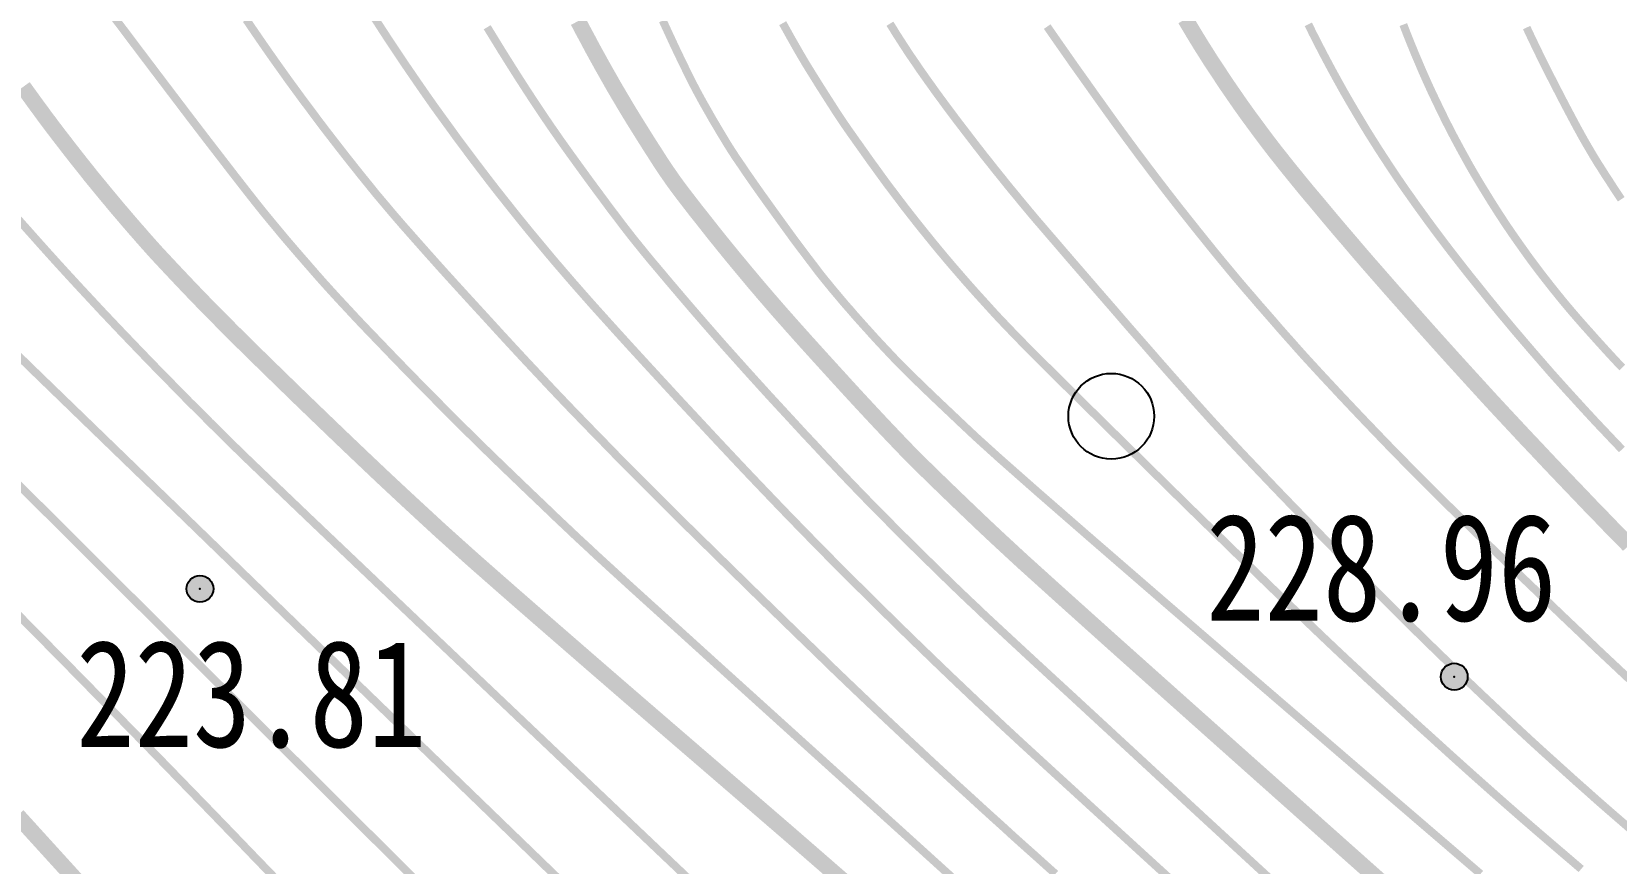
# Model space of a CAD drawing. Extents: x 36524600 to 36525730, y 2746759 to 2747713.
# Drawn here: x 36525053.33 to 36525068.11, y 2747459.91 to 2747467.67 of the extents above; entities that cross this region are included whole.
import ezdxf
from ezdxf.enums import TextEntityAlignment as Align

# ---------------------------------------------------------------- set-up
doc = ezdxf.new("R2010")
doc.units = 0
doc.header["$LTSCALE"] = 1000
doc.header["$MEASUREMENT"] = 0
for name, color, linetype in [('DGX', 251, 'Continuous'), ('GCD', 252, 'Continuous'), ('PP-DX-PT', 251, 'Continuous'), ('ZBTZ', 3, 'Continuous')]:
    doc.layers.add(name, color=color, linetype=linetype)
doc.styles.add('正等线体', font='宋体.shx', dxfattribs={"bigfont": '@@gbcbig.shx'})

# ---------------------------------------------------------------- blocks, each defined once
blk = doc.blocks.new('gc326')
blk.add_circle((0, 0), 0.8)
blk = doc.blocks.new('gc200')
h = blk.add_hatch(color=256)
edge = h.paths.add_edge_path()
edge.add_arc((0, 0), 0.25, 0, 360)
blk.add_circle((0, 0), 0.25)
blk = doc.blocks.new('dxt')
at = {"layer": 'DGX', "color": 253, "linetype": 'Continuous', "flags": 128}
for points, const_width in [([(36525053.865, 2747459.62), (36525053.198, 2747460.354)], 0.15), ([(36525053.048, 2747462.386), (36525053.373, 2747462.057), (36525053.67, 2747461.756), (36525053.94, 2747461.481), (36525054.182, 2747461.234), (36525054.397, 2747461.014), (36525054.597, 2747460.808), (36525054.798, 2747460.601), (36525054.998, 2747460.395), (36525055.198, 2747460.188), (36525055.397, 2747459.981), (36525055.597, 2747459.774)], 0.075), ([(36525057.355, 2747459.311), (36525055.953, 2747460.707), (36525054.754, 2747461.901), (36525053.758, 2747462.894), (36525052.965, 2747463.684)], 0.075), ([(36525058.659, 2747459.364), (36525057.166, 2747460.808), (36525055.889, 2747462.044), (36525054.829, 2747463.072), (36525053.984, 2747463.89), (36525053.355, 2747464.499), (36525052.943, 2747464.9)], 0.075), ([(36525053.152, 2747465.977), (36525053.301, 2747465.81), (36525053.439, 2747465.655), (36525053.567, 2747465.513), (36525053.684, 2747465.385), (36525053.791, 2747465.269), (36525053.887, 2747465.166), (36525053.977, 2747465.069), (36525054.068, 2747464.973), (36525054.159, 2747464.877), (36525054.25, 2747464.782), (36525054.342, 2747464.686), (36525054.434, 2747464.591), (36525054.526, 2747464.496), (36525054.619, 2747464.402), (36525054.711, 2747464.307), (36525054.804, 2747464.213), (36525054.898, 2747464.12), (36525054.991, 2747464.026), (36525055.085, 2747463.933), (36525055.179, 2747463.84), (36525055.274, 2747463.747), (36525055.369, 2747463.655), (36525055.556, 2747463.476), (36525055.927, 2747463.121), (36525056.483, 2747462.592), (36525057.223, 2747461.888), (36525058.148, 2747461.009), (36525059.257, 2747459.955), (36525060.551, 2747458.727)], 0.075), ([(36525061.026, 2747459.635), (36525060.723, 2747459.899), (36525060.393, 2747460.186), (36525060.035, 2747460.495), (36525059.65, 2747460.827), (36525059.266, 2747461.158), (36525058.914, 2747461.462), (36525058.593, 2747461.74), (36525058.303, 2747461.992), (36525058.044, 2747462.217), (36525057.816, 2747462.416), (36525057.619, 2747462.589), (36525057.453, 2747462.735), (36525057.299, 2747462.873), (36525057.138, 2747463.018), (36525056.971, 2747463.172), (36525056.796, 2747463.334), (36525056.615, 2747463.503), (36525056.426, 2747463.682), (36525056.231, 2747463.868), (36525056.029, 2747464.062), (36525055.831, 2747464.253), (36525055.649, 2747464.43), (36525055.482, 2747464.593), (36525055.331, 2747464.741), (36525055.196, 2747464.875), (36525055.077, 2747464.995), (36525054.973, 2747465.1), (36525054.885, 2747465.191), (36525054.807, 2747465.272), (36525054.734, 2747465.349), (36525054.667, 2747465.42), (36525054.605, 2747465.486), (36525054.548, 2747465.547), (36525054.496, 2747465.603), (36525054.45, 2747465.654), (36525054.409, 2747465.7), (36525054.37, 2747465.744), (36525054.332, 2747465.788), (36525054.294, 2747465.831), (36525054.256, 2747465.875), (36525054.218, 2747465.919), (36525054.18, 2747465.964), (36525054.142, 2747466.008), (36525054.105, 2747466.052), (36525054.068, 2747466.097), (36525054.031, 2747466.141), (36525053.994, 2747466.186), (36525053.957, 2747466.231), (36525053.92, 2747466.276), (36525053.883, 2747466.321), (36525053.847, 2747466.367), (36525053.811, 2747466.412), (36525053.775, 2747466.457), (36525053.739, 2747466.503), (36525053.703, 2747466.549), (36525053.667, 2747466.595), (36525053.632, 2747466.641), (36525053.596, 2747466.687), (36525053.561, 2747466.733), (36525053.526, 2747466.779), (36525053.491, 2747466.826), (36525053.456, 2747466.872), (36525053.422, 2747466.919), (36525053.387, 2747466.966), (36525053.353, 2747467.013), (36525053.319, 2747467.06), (36525053.285, 2747467.107), (36525053.251, 2747467.154)], 0.15), ([(36525055.332, 2747467.781), (36525055.405, 2747467.674), (36525055.471, 2747467.578), (36525055.534, 2747467.487), (36525055.598, 2747467.396), (36525055.663, 2747467.305), (36525055.727, 2747467.215), (36525055.793, 2747467.125), (36525055.858, 2747467.036), (36525055.925, 2747466.947), (36525055.991, 2747466.858), (36525056.058, 2747466.769), (36525056.126, 2747466.681), (36525056.194, 2747466.593), (36525056.262, 2747466.506), (36525056.331, 2747466.419), (36525056.4, 2747466.332), (36525056.47, 2747466.246), (36525056.54, 2747466.159), (36525056.616, 2747466.069), (36525056.701, 2747465.968), (36525056.796, 2747465.858), (36525056.902, 2747465.738), (36525057.017, 2747465.608), (36525057.142, 2747465.468), (36525057.277, 2747465.319), (36525057.422, 2747465.16), (36525057.568, 2747465.001), (36525057.704, 2747464.852), (36525057.831, 2747464.714), (36525057.949, 2747464.587), (36525058.059, 2747464.47), (36525058.158, 2747464.364), (36525058.249, 2747464.268), (36525058.331, 2747464.182), (36525058.408, 2747464.102), (36525058.486, 2747464.022), (36525058.563, 2747463.942), (36525058.641, 2747463.863), (36525058.718, 2747463.783), (36525058.796, 2747463.703), (36525058.874, 2747463.624), (36525058.952, 2747463.545), (36525059.039, 2747463.458), (36525059.141, 2747463.356), (36525059.259, 2747463.238), (36525059.393, 2747463.105), (36525059.544, 2747462.957), (36525059.71, 2747462.794), (36525059.893, 2747462.615), (36525060.091, 2747462.421), (36525060.291, 2747462.227), (36525060.477, 2747462.046), (36525060.65, 2747461.879), (36525060.808, 2747461.725), (36525060.953, 2747461.586), (36525061.085, 2747461.46), (36525061.203, 2747461.348), (36525061.307, 2747461.25), (36525061.404, 2747461.159), (36525061.501, 2747461.068), (36525061.599, 2747460.977), (36525061.696, 2747460.886), (36525061.794, 2747460.795), (36525061.892, 2747460.705), (36525061.99, 2747460.615), (36525062.089, 2747460.525), (36525062.187, 2747460.435), (36525062.286, 2747460.345), (36525062.385, 2747460.256), (36525062.483, 2747460.166), (36525062.582, 2747460.077), (36525062.682, 2747459.988), (36525062.781, 2747459.899), (36525062.88, 2747459.81)], 0.075), ([(36525057.579, 2747467.71), (36525057.643, 2747467.606), (36525057.711, 2747467.495), (36525057.785, 2747467.377), (36525057.862, 2747467.255), (36525057.94, 2747467.134), (36525058.019, 2747467.013), (36525058.099, 2747466.893), (36525058.18, 2747466.774), (36525058.262, 2747466.656), (36525058.346, 2747466.538), (36525058.43, 2747466.422), (36525058.512, 2747466.309), (36525058.59, 2747466.203), (36525058.662, 2747466.106), (36525058.729, 2747466.015), (36525058.792, 2747465.933), (36525058.849, 2747465.857), (36525058.901, 2747465.79), (36525058.949, 2747465.729), (36525058.997, 2747465.67), (36525059.051, 2747465.603), (36525059.111, 2747465.53), (36525059.178, 2747465.451), (36525059.25, 2747465.365), (36525059.329, 2747465.272), (36525059.414, 2747465.172), (36525059.505, 2747465.066), (36525059.6, 2747464.956), (36525059.697, 2747464.845), (36525059.796, 2747464.732), (36525059.898, 2747464.618), (36525060.001, 2747464.503), (36525060.107, 2747464.386), (36525060.214, 2747464.268), (36525060.324, 2747464.149), (36525060.432, 2747464.032), (36525060.535, 2747463.92), (36525060.634, 2747463.815), (36525060.727, 2747463.715), (36525060.816, 2747463.621), (36525060.899, 2747463.533), (36525060.978, 2747463.451), (36525061.052, 2747463.374), (36525061.123, 2747463.301), (36525061.195, 2747463.228), (36525061.267, 2747463.155), (36525061.339, 2747463.082), (36525061.411, 2747463.009), (36525061.484, 2747462.937), (36525061.557, 2747462.864), (36525061.63, 2747462.792), (36525061.703, 2747462.721), (36525061.776, 2747462.649), (36525061.849, 2747462.578), (36525061.923, 2747462.506), (36525061.997, 2747462.435), (36525062.071, 2747462.364), (36525062.146, 2747462.294), (36525062.22, 2747462.223), (36525062.361, 2747462.092), (36525062.635, 2747461.838), (36525063.043, 2747461.462), (36525063.583, 2747460.963), (36525064.256, 2747460.341), (36525065.063, 2747459.598)], 0.075), ([(36525059.217, 2747467.772), (36525059.27, 2747467.657), (36525059.319, 2747467.551), (36525059.366, 2747467.452), (36525059.41, 2747467.361), (36525059.451, 2747467.277), (36525059.489, 2747467.201), (36525059.524, 2747467.133), (36525059.557, 2747467.072), (36525059.588, 2747467.015), (36525059.62, 2747466.959), (36525059.652, 2747466.903), (36525059.684, 2747466.846), (36525059.717, 2747466.791), (36525059.75, 2747466.735), (36525059.784, 2747466.679), (36525059.817, 2747466.624), (36525059.854, 2747466.565), (36525059.897, 2747466.499), (36525059.947, 2747466.426), (36525060.002, 2747466.345), (36525060.063, 2747466.257), (36525060.13, 2747466.162), (36525060.203, 2747466.06), (36525060.282, 2747465.95), (36525060.361, 2747465.841), (36525060.435, 2747465.739), (36525060.504, 2747465.647), (36525060.568, 2747465.562), (36525060.626, 2747465.486), (36525060.678, 2747465.417), (36525060.726, 2747465.357), (36525060.768, 2747465.306), (36525060.807, 2747465.258), (36525060.847, 2747465.211), (36525060.887, 2747465.163), (36525060.927, 2747465.116), (36525060.968, 2747465.07), (36525061.008, 2747465.023), (36525061.049, 2747464.977), (36525061.09, 2747464.931), (36525061.132, 2747464.885), (36525061.173, 2747464.839), (36525061.215, 2747464.793), (36525061.257, 2747464.748), (36525061.299, 2747464.703), (36525061.342, 2747464.658), (36525061.384, 2747464.613), (36525061.427, 2747464.569), (36525061.476, 2747464.519), (36525061.537, 2747464.46), (36525061.609, 2747464.389), (36525061.692, 2747464.309), (36525061.787, 2747464.218), (36525061.894, 2747464.117), (36525062.012, 2747464.005), (36525062.142, 2747463.883), (36525062.354, 2747463.691), (36525062.719, 2747463.369), (36525063.238, 2747462.917), (36525063.91, 2747462.335), (36525064.735, 2747461.624), (36525065.713, 2747460.782), (36525066.845, 2747459.81)], 0.075), ([(36525068.248, 2747460.224), (36525068.143, 2747460.315), (36525068.038, 2747460.406), (36525067.934, 2747460.497), (36525067.83, 2747460.59), (36525067.726, 2747460.682), (36525067.623, 2747460.775), (36525067.52, 2747460.868), (36525067.417, 2747460.961), (36525067.312, 2747461.057), (36525067.203, 2747461.158), (36525067.091, 2747461.263), (36525066.974, 2747461.373), (36525066.853, 2747461.487), (36525066.728, 2747461.606), (36525066.599, 2747461.73), (36525066.467, 2747461.858), (36525066.33, 2747461.991), (36525066.191, 2747462.128), (36525066.048, 2747462.269), (36525065.903, 2747462.415), (36525065.754, 2747462.565), (36525065.602, 2747462.719), (36525065.447, 2747462.877), (36525065.289, 2747463.039), (36525065.134, 2747463.199), (36525064.99, 2747463.348), (36525064.856, 2747463.488), (36525064.733, 2747463.617), (36525064.619, 2747463.737), (36525064.516, 2747463.847), (36525064.424, 2747463.946), (36525064.341, 2747464.036), (36525064.259, 2747464.127), (36525064.167, 2747464.229), (36525064.066, 2747464.343), (36525063.955, 2747464.468), (36525063.834, 2747464.606), (36525063.704, 2747464.755), (36525063.564, 2747464.915), (36525063.415, 2747465.088), (36525063.268, 2747465.257), (36525063.136, 2747465.41), (36525063.019, 2747465.545), (36525062.917, 2747465.664), (36525062.83, 2747465.765), (36525062.758, 2747465.849), (36525062.7, 2747465.916), (36525062.658, 2747465.966), (36525062.623, 2747466.008), (36525062.589, 2747466.049), (36525062.554, 2747466.091), (36525062.52, 2747466.133), (36525062.485, 2747466.175), (36525062.451, 2747466.216), (36525062.417, 2747466.258), (36525062.383, 2747466.301), (36525062.349, 2747466.343), (36525062.315, 2747466.385), (36525062.282, 2747466.427), (36525062.248, 2747466.47), (36525062.214, 2747466.512), (36525062.181, 2747466.555), (36525062.148, 2747466.597), (36525062.115, 2747466.64), (36525062.082, 2747466.683), (36525062.049, 2747466.726), (36525062.016, 2747466.769), (36525061.983, 2747466.812), (36525061.95, 2747466.855), (36525061.918, 2747466.898), (36525061.885, 2747466.942), (36525061.853, 2747466.985), (36525061.821, 2747467.029), (36525061.789, 2747467.072), (36525061.757, 2747467.116), (36525061.726, 2747467.16), (36525061.694, 2747467.204), (36525061.663, 2747467.248), (36525061.632, 2747467.292), (36525061.601, 2747467.336), (36525061.571, 2747467.381), (36525061.54, 2747467.426), (36525061.51, 2747467.47), (36525061.481, 2747467.515), (36525061.451, 2747467.561), (36525061.422, 2747467.606), (36525061.393, 2747467.651), (36525061.365, 2747467.697), (36525061.336, 2747467.743)], 0.075), ([(36525064.091, 2747467.786), (36525064.13, 2747467.721), (36525064.168, 2747467.657), (36525064.207, 2747467.593), (36525064.245, 2747467.531), (36525064.284, 2747467.47), (36525064.322, 2747467.409), (36525064.361, 2747467.35), (36525064.4, 2747467.291), (36525064.439, 2747467.232), (36525064.478, 2747467.173), (36525064.518, 2747467.115), (36525064.558, 2747467.057), (36525064.598, 2747466.999), (36525064.639, 2747466.941), (36525064.68, 2747466.884), (36525064.722, 2747466.827), (36525064.764, 2747466.77), (36525064.806, 2747466.713), (36525064.848, 2747466.657), (36525064.891, 2747466.601), (36525064.934, 2747466.545), (36525064.978, 2747466.49), (36525065.022, 2747466.434), (36525065.068, 2747466.377), (36525065.12, 2747466.313), (36525065.176, 2747466.244), (36525065.237, 2747466.17), (36525065.304, 2747466.091), (36525065.375, 2747466.006), (36525065.451, 2747465.915), (36525065.532, 2747465.819), (36525065.618, 2747465.719), (36525065.708, 2747465.613), (36525065.803, 2747465.503), (36525065.903, 2747465.389), (36525066.007, 2747465.27), (36525066.116, 2747465.147), (36525066.229, 2747465.019), (36525066.347, 2747464.886), (36525066.466, 2747464.753), (36525066.585, 2747464.621), (36525066.702, 2747464.492), (36525066.817, 2747464.366), (36525066.931, 2747464.241), (36525067.044, 2747464.119), (36525067.156, 2747463.999), (36525067.266, 2747463.881), (36525067.375, 2747463.766), (36525067.48, 2747463.654), (36525067.583, 2747463.546), (36525067.683, 2747463.441), (36525067.78, 2747463.34), (36525067.874, 2747463.241), (36525067.966, 2747463.147), (36525068.054, 2747463.055), (36525068.142, 2747462.966), (36525068.229, 2747462.877)], 0.15), ([(36525065.239, 2747467.737), (36525065.278, 2747467.657), (36525065.319, 2747467.577), (36525065.36, 2747467.497), (36525065.402, 2747467.417), (36525065.444, 2747467.338), (36525065.487, 2747467.259), (36525065.53, 2747467.181), (36525065.574, 2747467.102), (36525065.619, 2747467.024), (36525065.664, 2747466.947), (36525065.71, 2747466.87), (36525065.756, 2747466.793), (36525065.803, 2747466.716), (36525065.851, 2747466.64), (36525065.899, 2747466.564), (36525065.948, 2747466.489), (36525065.997, 2747466.414), (36525066.047, 2747466.339), (36525066.097, 2747466.265), (36525066.148, 2747466.191), (36525066.2, 2747466.118), (36525066.252, 2747466.044), (36525066.305, 2747465.971), (36525066.358, 2747465.898), (36525066.412, 2747465.825), (36525066.466, 2747465.753), (36525066.521, 2747465.68), (36525066.577, 2747465.607), (36525066.633, 2747465.535), (36525066.689, 2747465.463), (36525066.746, 2747465.391), (36525066.803, 2747465.32), (36525066.86, 2747465.249), (36525066.917, 2747465.178), (36525066.975, 2747465.107), (36525067.032, 2747465.037), (36525067.09, 2747464.968), (36525067.148, 2747464.898), (36525067.207, 2747464.829), (36525067.266, 2747464.76), (36525067.325, 2747464.691), (36525067.384, 2747464.623), (36525067.444, 2747464.554), (36525067.503, 2747464.486), (36525067.564, 2747464.418), (36525067.624, 2747464.351), (36525067.685, 2747464.284), (36525067.746, 2747464.217), (36525067.807, 2747464.15), (36525067.869, 2747464.083), (36525067.93, 2747464.017), (36525067.993, 2747463.951), (36525068.055, 2747463.885), (36525068.114, 2747463.824), (36525068.164, 2747463.77)], 0.075), ([(36525068.168, 2747464.535), (36525068.143, 2747464.561), (36525068.123, 2747464.581), (36525068.105, 2747464.601), (36525068.082, 2747464.625), (36525068.055, 2747464.655), (36525068.023, 2747464.689), (36525067.987, 2747464.729), (36525067.947, 2747464.773), (36525067.903, 2747464.822), (36525067.854, 2747464.877), (36525067.803, 2747464.934), (36525067.753, 2747464.991), (36525067.703, 2747465.049), (36525067.654, 2747465.107), (36525067.605, 2747465.166), (36525067.557, 2747465.225), (36525067.509, 2747465.285), (36525067.462, 2747465.345), (36525067.415, 2747465.405), (36525067.369, 2747465.466), (36525067.323, 2747465.527), (36525067.278, 2747465.589), (36525067.234, 2747465.651), (36525067.19, 2747465.713), (36525067.146, 2747465.776), (36525067.103, 2747465.839), (36525067.061, 2747465.902), (36525067.019, 2747465.966), (36525066.978, 2747466.03), (36525066.937, 2747466.095), (36525066.897, 2747466.16), (36525066.857, 2747466.225), (36525066.818, 2747466.29), (36525066.779, 2747466.356), (36525066.741, 2747466.422), (36525066.704, 2747466.489), (36525066.667, 2747466.556), (36525066.631, 2747466.623), (36525066.595, 2747466.69), (36525066.56, 2747466.758), (36525066.525, 2747466.826), (36525066.491, 2747466.895), (36525066.458, 2747466.963), (36525066.425, 2747467.032), (36525066.392, 2747467.101), (36525066.36, 2747467.171), (36525066.329, 2747467.24), (36525066.298, 2747467.31), (36525066.268, 2747467.381), (36525066.238, 2747467.451), (36525066.209, 2747467.522), (36525066.18, 2747467.593), (36525066.152, 2747467.664), (36525066.125, 2747467.735)], 0.075), ([(36525068.158, 2747466.105), (36525068.121, 2747466.16), (36525068.084, 2747466.216), (36525068.048, 2747466.272), (36525068.011, 2747466.328), (36525067.976, 2747466.384), (36525067.94, 2747466.44), (36525067.905, 2747466.497), (36525067.869, 2747466.558), (36525067.829, 2747466.626), (36525067.786, 2747466.702), (36525067.74, 2747466.786), (36525067.691, 2747466.878), (36525067.638, 2747466.978), (36525067.582, 2747467.086), (36525067.523, 2747467.201), (36525067.464, 2747467.316), (36525067.41, 2747467.425), (36525067.361, 2747467.526), (36525067.316, 2747467.62), (36525067.275, 2747467.707)], 0.075), ([(36525054.077, 2747467.833), (36525054.191, 2747467.682), (36525054.322, 2747467.508), (36525054.471, 2747467.311), (36525054.637, 2747467.092), (36525054.804, 2747466.872), (36525054.957, 2747466.672), (36525055.096, 2747466.492), (36525055.22, 2747466.331), (36525055.329, 2747466.191), (36525055.424, 2747466.07), (36525055.505, 2747465.969), (36525055.571, 2747465.889), (36525055.63, 2747465.818), (36525055.689, 2747465.747), (36525055.749, 2747465.677), (36525055.809, 2747465.607), (36525055.869, 2747465.538), (36525055.93, 2747465.468), (36525055.99, 2747465.399), (36525056.051, 2747465.33), (36525056.117, 2747465.257), (36525056.191, 2747465.176), (36525056.273, 2747465.088), (36525056.363, 2747464.991), (36525056.462, 2747464.887), (36525056.57, 2747464.775), (36525056.686, 2747464.654), (36525056.81, 2747464.526), (36525056.939, 2747464.394), (36525057.068, 2747464.263), (36525057.198, 2747464.132), (36525057.328, 2747464.002), (36525057.459, 2747463.872), (36525057.591, 2747463.743), (36525057.723, 2747463.615), (36525057.856, 2747463.487), (36525057.985, 2747463.363), (36525058.106, 2747463.248), (36525058.218, 2747463.14), (36525058.323, 2747463.041), (36525058.419, 2747462.95), (36525058.508, 2747462.868), (36525058.588, 2747462.793), (36525058.66, 2747462.727), (36525058.755, 2747462.64), (36525058.905, 2747462.503), (36525059.109, 2747462.318), (36525059.368, 2747462.084), (36525059.681, 2747461.8), (36525060.049, 2747461.467), (36525060.471, 2747461.085), (36525060.948, 2747460.654), (36525061.449, 2747460.201), (36525061.943, 2747459.753)], 0.075), ([(36525056.527, 2747467.799), (36525056.594, 2747467.695), (36525056.661, 2747467.592), (36525056.73, 2747467.489), (36525056.798, 2747467.386), (36525056.868, 2747467.284), (36525056.938, 2747467.182), (36525057.008, 2747467.081), (36525057.079, 2747466.98), (36525057.151, 2747466.88), (36525057.224, 2747466.78), (36525057.296, 2747466.68), (36525057.37, 2747466.581), (36525057.444, 2747466.482), (36525057.519, 2747466.383), (36525057.594, 2747466.285), (36525057.669, 2747466.188), (36525057.746, 2747466.091), (36525057.823, 2747465.994), (36525057.9, 2747465.898), (36525057.978, 2747465.802), (36525058.057, 2747465.707), (36525058.136, 2747465.612), (36525058.215, 2747465.518), (36525058.296, 2747465.424), (36525058.376, 2747465.331), (36525058.463, 2747465.232), (36525058.56, 2747465.122), (36525058.669, 2747465.001), (36525058.788, 2747464.869), (36525058.918, 2747464.726), (36525059.059, 2747464.572), (36525059.211, 2747464.407), (36525059.374, 2747464.23), (36525059.539, 2747464.053), (36525059.697, 2747463.883), (36525059.849, 2747463.721), (36525059.994, 2747463.567), (36525060.133, 2747463.421), (36525060.265, 2747463.283), (36525060.39, 2747463.153), (36525060.509, 2747463.031), (36525060.624, 2747462.913), (36525060.74, 2747462.795), (36525060.856, 2747462.678), (36525060.973, 2747462.561), (36525061.09, 2747462.445), (36525061.207, 2747462.328), (36525061.325, 2747462.213), (36525061.443, 2747462.097), (36525061.561, 2747461.982), (36525061.68, 2747461.867), (36525061.799, 2747461.752), (36525061.918, 2747461.638), (36525062.037, 2747461.525), (36525062.157, 2747461.411), (36525062.278, 2747461.298), (36525062.398, 2747461.185), (36525062.574, 2747461.022), (36525062.862, 2747460.758), (36525063.26, 2747460.394), (36525063.77, 2747459.928), (36525064.39, 2747459.362)], 0.075), ([(36525058.427, 2747467.767), (36525058.471, 2747467.683), (36525058.517, 2747467.598), (36525058.563, 2747467.511), (36525058.611, 2747467.424), (36525058.659, 2747467.337), (36525058.708, 2747467.251), (36525058.757, 2747467.164), (36525058.807, 2747467.079), (36525058.858, 2747466.993), (36525058.909, 2747466.908), (36525058.961, 2747466.823), (36525059.012, 2747466.742), (36525059.06, 2747466.665), (36525059.105, 2747466.594), (36525059.147, 2747466.529), (36525059.185, 2747466.469), (36525059.221, 2747466.414), (36525059.254, 2747466.365), (36525059.284, 2747466.322), (36525059.316, 2747466.276), (36525059.356, 2747466.221), (36525059.405, 2747466.156), (36525059.461, 2747466.083), (36525059.526, 2747465.999), (36525059.599, 2747465.907), (36525059.68, 2747465.804), (36525059.769, 2747465.693), (36525059.865, 2747465.575), (36525059.966, 2747465.453), (36525060.072, 2747465.326), (36525060.183, 2747465.196), (36525060.299, 2747465.062), (36525060.421, 2747464.924), (36525060.547, 2747464.783), (36525060.679, 2747464.637), (36525060.809, 2747464.494), (36525060.931, 2747464.36), (36525061.045, 2747464.236), (36525061.151, 2747464.122), (36525061.249, 2747464.017), (36525061.339, 2747463.922), (36525061.421, 2747463.836), (36525061.494, 2747463.76), (36525061.569, 2747463.685), (36525061.653, 2747463.601), (36525061.746, 2747463.51), (36525061.849, 2747463.41), (36525061.961, 2747463.302), (36525062.082, 2747463.186), (36525062.213, 2747463.061), (36525062.354, 2747462.929), (36525062.568, 2747462.731), (36525062.921, 2747462.412), (36525063.413, 2747461.97), (36525064.044, 2747461.406), (36525064.813, 2747460.72), (36525065.72, 2747459.912), (36525066.767, 2747458.981)], 0.15), ([(36525060.336, 2747467.748), (36525060.372, 2747467.683), (36525060.408, 2747467.618), (36525060.445, 2747467.553), (36525060.482, 2747467.488), (36525060.52, 2747467.423), (36525060.558, 2747467.359), (36525060.597, 2747467.296), (36525060.637, 2747467.232), (36525060.676, 2747467.169), (36525060.715, 2747467.108), (36525060.75, 2747467.053), (36525060.782, 2747467.003), (36525060.811, 2747466.958), (36525060.836, 2747466.918), (36525060.859, 2747466.884), (36525060.878, 2747466.855), (36525060.894, 2747466.831), (36525060.911, 2747466.806), (36525060.933, 2747466.775), (36525060.958, 2747466.738), (36525060.989, 2747466.695), (36525061.024, 2747466.645), (36525061.064, 2747466.589), (36525061.108, 2747466.527), (36525061.156, 2747466.459), (36525061.208, 2747466.388), (36525061.259, 2747466.317), (36525061.311, 2747466.246), (36525061.364, 2747466.176), (36525061.417, 2747466.106), (36525061.47, 2747466.036), (36525061.524, 2747465.967), (36525061.578, 2747465.898), (36525061.633, 2747465.829), (36525061.688, 2747465.761), (36525061.743, 2747465.693), (36525061.799, 2747465.625), (36525061.855, 2747465.558), (36525061.912, 2747465.491), (36525061.969, 2747465.425), (36525062.027, 2747465.358), (36525062.085, 2747465.292), (36525062.143, 2747465.227), (36525062.202, 2747465.162), (36525062.261, 2747465.097), (36525062.32, 2747465.032), (36525062.38, 2747464.968), (36525062.441, 2747464.905), (36525062.501, 2747464.841), (36525062.576, 2747464.765), (36525062.679, 2747464.661), (36525062.81, 2747464.531), (36525062.968, 2747464.373), (36525063.154, 2747464.189), (36525063.369, 2747463.977), (36525063.611, 2747463.739), (36525063.881, 2747463.473), (36525064.153, 2747463.206), (36525064.402, 2747462.963), (36525064.627, 2747462.743), (36525064.829, 2747462.546), (36525065.008, 2747462.373), (36525065.163, 2747462.223), (36525065.295, 2747462.097), (36525065.403, 2747461.994), (36525065.499, 2747461.903), (36525065.596, 2747461.812), (36525065.693, 2747461.722), (36525065.79, 2747461.631), (36525065.888, 2747461.541), (36525065.985, 2747461.451), (36525066.083, 2747461.361), (36525066.18, 2747461.272), (36525066.278, 2747461.182), (36525066.377, 2747461.093), (36525066.475, 2747461.004), (36525066.573, 2747460.915), (36525066.672, 2747460.826), (36525066.771, 2747460.737), (36525066.87, 2747460.649), (36525066.969, 2747460.561), (36525067.081, 2747460.462), (36525067.218, 2747460.342), (36525067.381, 2747460.201), (36525067.57, 2747460.039), (36525067.784, 2747459.856)], 0.075), ([(36525062.803, 2747467.716), (36525062.85, 2747467.648), (36525062.907, 2747467.566), (36525062.975, 2747467.469), (36525063.053, 2747467.357), (36525063.143, 2747467.231), (36525063.243, 2747467.09), (36525063.348, 2747466.943), (36525063.45, 2747466.801), (36525063.551, 2747466.663), (36525063.65, 2747466.529), (36525063.747, 2747466.4), (36525063.842, 2747466.275), (36525063.935, 2747466.154), (36525064.026, 2747466.037), (36525064.115, 2747465.925), (36525064.2, 2747465.818), (36525064.283, 2747465.715), (36525064.362, 2747465.617), (36525064.439, 2747465.523), (36525064.513, 2747465.434), (36525064.583, 2747465.35), (36525064.651, 2747465.27), (36525064.717, 2747465.194), (36525064.781, 2747465.119), (36525064.845, 2747465.046), (36525064.908, 2747464.974), (36525064.969, 2747464.903), (36525065.03, 2747464.834), (36525065.09, 2747464.767), (36525065.148, 2747464.701), (36525065.21, 2747464.632), (36525065.28, 2747464.556), (36525065.358, 2747464.471), (36525065.443, 2747464.38), (36525065.536, 2747464.28), (36525065.637, 2747464.173), (36525065.746, 2747464.058), (36525065.863, 2747463.936), (36525065.988, 2747463.806), (36525066.121, 2747463.67), (36525066.263, 2747463.527), (36525066.413, 2747463.376), (36525066.572, 2747463.219), (36525066.74, 2747463.055), (36525066.915, 2747462.884), (36525067.1, 2747462.706), (36525067.285, 2747462.528), (36525067.462, 2747462.359), (36525067.631, 2747462.197), (36525067.793, 2747462.043), (36525067.947, 2747461.896), (36525068.094, 2747461.758), (36525068.233, 2747461.627)], 0.075)]:
    blk.add_lwpolyline(points, dxfattribs=dict(at, const_width=const_width))
at = {"layer": 'PP-DX-PT', "color": 253, "linetype": 'Continuous'}
for p in [(36525054.9, 2747462.47, 223.81), (36525066.6, 2747461.65, 228.96)]:
    blk.add_point(p, dxfattribs=at)
at = {"layer": 'PP-DX-PT', "color": 253}
for p in [(36525054.9, 2747462.47, 223.815), (36525066.6, 2747461.65, 228.965)]:
    blk.add_point(p, dxfattribs=at)
at = {"layer": 'GCD', "color": 253, "linetype": 'Continuous'}
ref = blk.add_blockref('gc200', (36525066.6, 2747461.65, 228.965), dxfattribs=dict(at, xscale=0.5, yscale=0.5, zscale=0.5))
ref.add_attrib('height', '228.96', dxfattribs={"linetype": 'Continuous', "height": 1, "style": '正等线体', "width": 0.8}).set_placement((36525064.287, 2747462.672, 228.965), align=Align.MIDDLE_LEFT)
ref = blk.add_blockref('gc200', (36525054.9, 2747462.47, 223.815), dxfattribs=dict(at, xscale=0.5, yscale=0.5, zscale=0.5))
ref.add_attrib('height', '223.81', dxfattribs={"linetype": 'Continuous', "height": 1, "style": '正等线体', "width": 0.8}).set_placement((36525053.746, 2747461.494, 223.815), align=Align.MIDDLE_LEFT)
at = {"layer": 'ZBTZ', "color": 253, "linetype": 'Continuous', "xscale": 0.5, "yscale": 0.5}
blk.add_blockref('gc326', (36525063.401, 2747464.08, 243.592), dxfattribs=at)

msp = doc.modelspace()

# ---------------------------------------------------------------- block references
msp.add_blockref('dxt', (0, 0))

doc.saveas('drawing.dxf')
